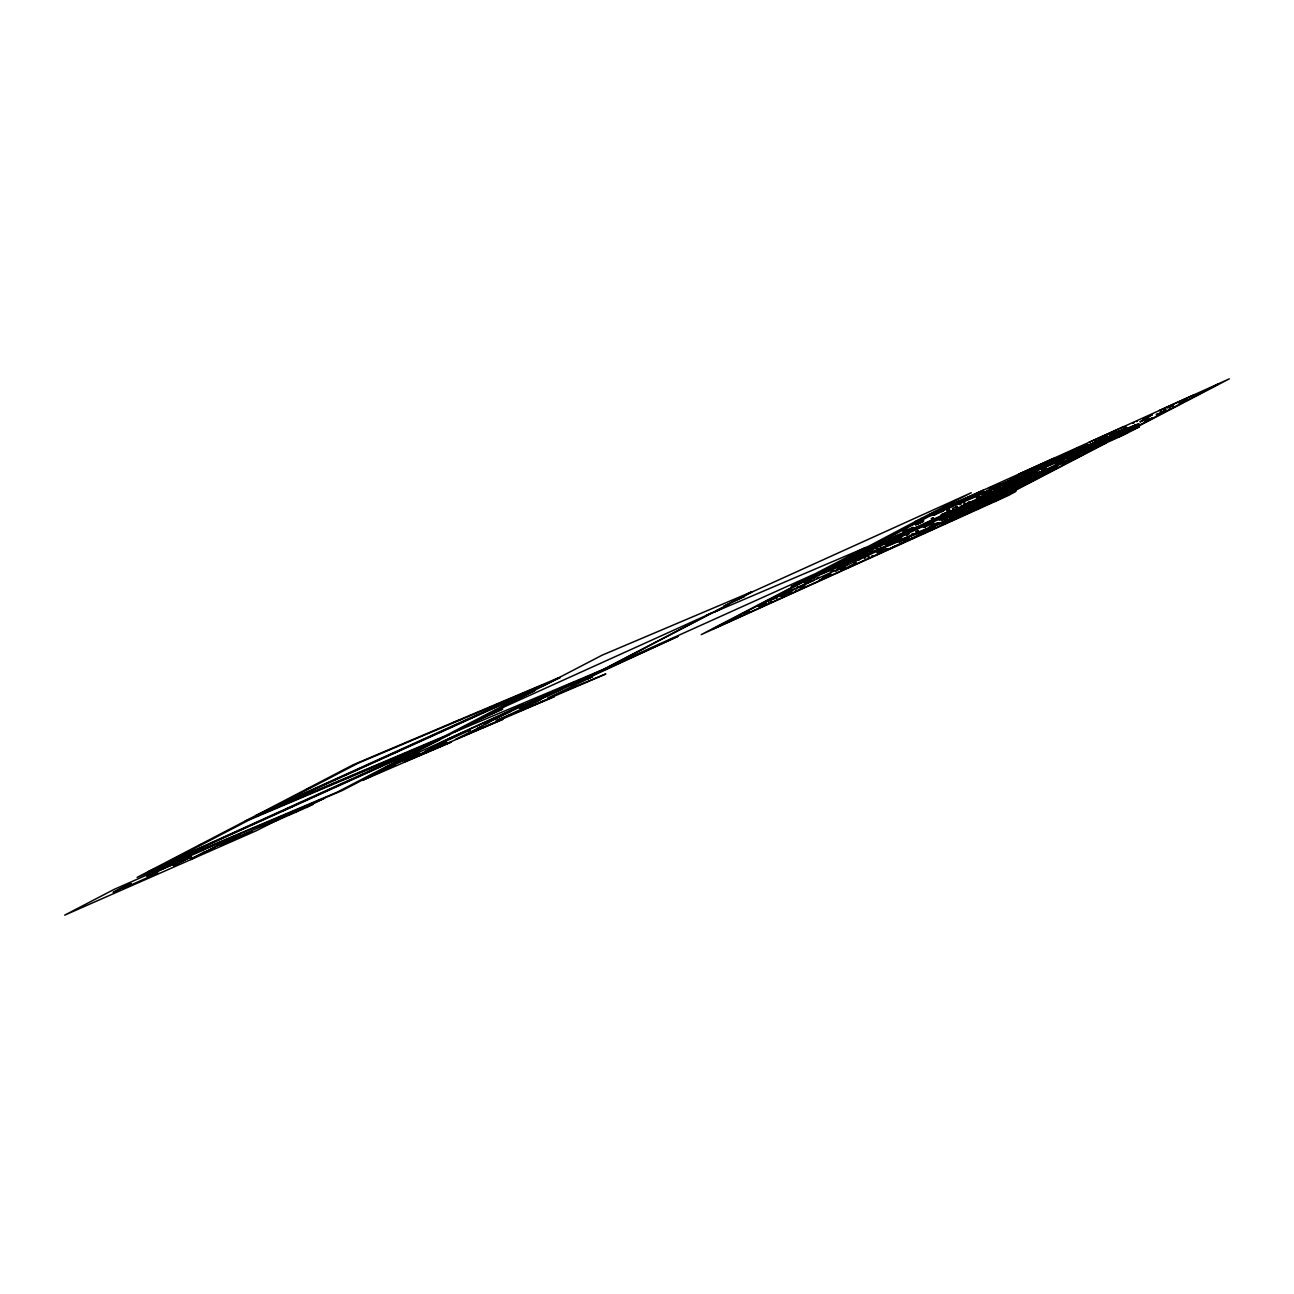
<?xml version="1.0" encoding="UTF-8"?>
<svg xmlns="http://www.w3.org/2000/svg" width="1294" height="1294" viewBox="0 0 1294 1294"><rect width="100%" height="100%" fill="white"/><g stroke="black" fill="none" stroke-linecap="round" stroke-linejoin="round"><path stroke-width="1.5" d="M933.977 527.062L931.664 528.696L935.061 526.496L933.75 527.143M1131.829 427.376L1120.96 432.762L1123.467 431.274A37.963 0.857 -24.3 0 1 1124.761 430.643L1126.152 429.964M761.325 605.236L766.517 602.875L758.3 606.498L761.39 605.107M808.685 581.394L807.602 581.879M899.217 539.452L894.057 541.798L902.274 538.175L899.395 539.404M918.416 523.649L923.609 521.288L915.392 524.911L918.465 523.633M1059.236 462.12L1055.111 463.899L1063.328 460.276L1059.188 462.055M1071.82 457.85L1079.083 454.647L1071.286 457.752M1025.754 472.828L1030.218 470.967M1085.245 445.718L1085.181 445.848A43.915 1.003 -24.3 0 0 1085.116 445.896L1083.838 447.659L1084.938 447.109A40.049 0.906 -24.3 0 1 1088.367 445.443L1093.22 443.227M948.842 515.918L947.224 516.71L951.721 514.721M1030.17 471.065L1030.04 471.032A36.248 0.825 -24.3 0 1 1030.04 471.178M1093.996 444.149L1105.222 438.504M1098.638 441.723L1095.533 443.017L1098.735 441.561M921.975 533.063L930.693 529.149M998.515 490.636L998.483 490.652A35.973 0.809 -24.3 0 1 997.949 490.976L991.43 494.243A61.999 1.407 -24.3 0 1 986.432 496.621L979.509 499.322A54.041 1.229 -24.3 0 1 972.813 502.379L969.109 504.062A74.114 1.682 -24.3 0 1 955.829 510.062L943.536 515.562A101.369 2.297 -24.3 0 1 941.482 516.484L925.857 523.455A37.477 0.857 -24.3 0 0 925.016 523.827L921.749 525.283M1030.073 478.731L1036.801 475.141M1069.75 452.075L1068.65 452.722M1062.503 457.979L1065.981 455.601A87.135 1.973 -24.3 0 1 1067.404 454.89L1069.442 453.87A42.184 0.954 -24.3 0 1 1070.284 453.45A39.338 0.89 -24.3 0 1 1071.173 453.078L1072.71 452.269M1029.878 478.861L1026.207 480.996M1042.366 465.889L1037.982 468.25L1046.425 464.384M981.224 504.838L986.449 502.137M963.076 508.202L968.899 505.598M1019.623 475.076L1024.848 472.504M1090.502 445.524L1092.459 444.521M1035.556 471.922L1038.144 470.531M890.741 538.029L888.606 539.145A42.524 0.97 -24.3 0 1 888.234 539.339L880.244 542.882M1131.959 426.47L1119.569 431.614L1122.658 429.543M1050.016 470.87L1057.214 467.28L1034.553 477.89M1120.717 431.128L1123.499 429.446L1122.044 430.223M944.766 517.454L938.991 519.962L943.682 517.568M951.688 514.656L955.393 513.071M1052.976 462.67L1052.815 462.362M1049.353 463.511L1053.267 461.376L1052.475 462.686M1054.367 461.861L1059.867 459.386M1096.309 442.273L1096.552 442.224A48.024 1.084 -24.3 0 0 1094.692 443.211L1095.387 443.13M1045.989 465.047L1058.589 458.788M1063.393 455.213C1065.011 454.954 1056.276 459.693 1051.828 461.473M966.44 508.364L958.369 511.971L961.313 510.612M1133.398 426.147L1132.573 426.373L1136.682 424.513L1133.69 426.68L1135.339 425.742M827.432 570.201C824.715 571.382 832.689 567.823 827.61 570.136M878.577 551.066C881.602 549.788 873.013 553.589 878.545 551.066M908.323 534.212C911.898 532.643 902.419 536.929 908.404 534.163M913.127 533.775C908.113 536.088 915.602 532.707 913.305 533.726M952.384 516.84C955.959 515.287 946.496 519.557 952.465 516.791M1016.356 477.535L1019.785 476.014L1017.731 476.904M1033.987 469.884C1037.626 468.719 1027.921 472.973 1033.21 470.24M1033.841 470.207L1032.822 470.709M1052.443 461.909L1055.532 460.227M1022.486 480.203C1028.051 477.632 1019.559 481.433 1022.6 480.139M997.415 497.64L998.968 496.945L996.137 498.708M1043.368 469.14C1040.457 470.353 1048.884 466.665 1043.53 469.075M1078.759 449.083L1071.561 452.269M1033.599 477.68C1027.501 480.446 1036.381 476.418 1033.809 477.599M1102.763 436.693C1108.327 434.121 1099.851 437.906 1102.892 436.628M1107.373 436.757L1093.479 443.292C1100.563 436.774 1095.775 442.872 1089.338 445.314M1104.397 439.863L1106.451 438.941L1105.011 439.556M1121.041 431.015L1119.019 432.422M1038.095 470.531L1029.862 474.251A40.195 0.906 -24.3 0 0 1028.196 475.06L1021.985 478.149M1126.864 430.19L1134.514 426.066M953.759 512.44L961.393 509.043L958.061 510.451M1005.438 489.65C995.976 493.968 1018.281 483.94 1015.693 485.379M1069.588 452.075L1064.93 454.097L1066.224 453.515M1062.39 456.022L1067.356 453.45L1065.868 454.081M1056.325 467.83L1052.75 469.253M1097.603 441.707L1113.196 435.415M1099.835 439.911L1104.591 437.631M1133.172 427.004L1129.808 428.767M943.407 517.697L939.881 519.347L944.782 516.888M957.431 512.23L963.254 509.771M983.149 502.088L973.476 507.555L1030.396 478.02M954.891 511.971L943.86 517.179L947.839 515.287M947.143 516.516L943.569 517.988L944.345 517.535M1054.545 459.467L1056.697 458.335M1054.788 459.338L1051.682 460.923M1014.075 482.953L1022.195 478.44L1020.303 479.314M966.117 508.688L971.082 506.197M1076.948 451.056L1064.752 457.736L1070.817 455.084L1069.119 455.828M1132.929 426.049C1125.877 430.578 1136.617 425.176 1133.334 426.535M1057.732 459.224L1057.521 459.321A60.721 1.375 -24.3 0 0 1056.001 460.114L1054.691 460.826A44.837 1.019 -24.3 0 1 1056.551 459.645L1058.638 458.577M1002.171 491.105L999.777 492.238L1001.362 491.461M973.201 507.669L972.182 508.105A69.844 1.585 -24.3 0 1 962.477 512.295L959.226 513.686A42.184 0.954 -24.3 0 1 953.791 515.95L950.071 517.341L951.462 516.452A37.316 0.841 -24.3 0 1 951.802 516.257L964.903 509.642M1035.831 475.432L1039.907 473.701L1036.704 475.044M867.012 549.821C860.914 552.522 871.315 548.187 866.43 549.918M1074.392 450.943L1073.438 451.315M1075.46 451.978L1094.821 443.211M996.283 498.174L997.237 497.721L996.59 498.53M977.568 509.011C974.188 510.532 982.761 506.714 979.364 508.218M1122.416 430.352L1123.677 429.818L1121.963 430.578M946.69 515.756L940.56 518.91L947.273 515.513M950.297 514.025C951.236 513.572 949.117 514.672 950.508 513.961M1036.753 475.367L1039.195 474.17M1016.194 488.259L1017.537 487.595M997.69 493.095L996.089 493.807L1000.844 491.72M1018.524 486.9L1019.381 486.576L1015.192 488.356M1126.378 430.158C1121.122 432.827 1132.25 427.101 1128.255 429.187M943.455 518.053L940.964 518.926M1054.384 460.793L1053.639 461.182M1072.192 453.013L1073.551 452.269A89.173 2.022 -24.3 0 1 1074.861 451.622L1079.633 448.969M1046.49 462.265L1059.932 456.378M1033.647 472.941L1035.022 472.197M1060.029 458.691L1059.188 459.079L1072.354 453.418M1111.983 435.269L1112.711 434.913M1126.459 430.449L1123.532 431.614L1128.384 428.864M1059.543 456.556L1056.794 457.963M990.056 496.346L988.098 497.139L992.239 495.262M1075.929 451.8L1082.107 448.436M1103.879 438.294C1101.873 439.75 1107.421 435.302 1104.461 437.728M1108.473 438.812C1103.426 440.93 1120.701 432.552 1114.457 435.56M1101.97 438.86L1104.833 437.275M1108.149 437.243L1106.71 437.873L1113.228 434.202A43.543 0.987 -24.3 0 0 1114.83 433.458L1116.965 432.325A45.678 1.035 -24.3 0 0 1115.477 432.859L1121.219 430.304M1107.179 439.394L1106.305 439.782L1115.784 435.156M1129.597 428.54L1130.73 427.974M974.689 503.172L981.725 499.759A47.603 1.084 -24.3 0 0 983.036 499.144L986.335 497.689M1087.93 445.411L1091.829 443.616L1083.45 447.465A47.781 1.084 -24.3 0 0 1078.775 449.697L1066.11 454.178M980.108 503.512L981.661 502.865M1062.18 455.957C1056.697 459.516 1060.692 457.979 1058.524 458.691A52.391 1.181 -24.3 0 0 1055.5 460.243L1050 462.233M1094.53 442.273L1102.909 438.213M1095.387 443.421L1094.239 444.036M1109.265 437.97L1103.604 440.833L1104.364 440.381A47.603 1.084 -24.3 0 1 1105.108 440.089L1105.577 439.928M1064.493 454.34L1066.984 453.596M990.217 496.152L986.449 497.656M990.298 496.071L989.732 496.475M1090.745 444.23L1088.723 445.637L1106.871 437.647A60.705 1.375 -24.3 0 0 1106.014 438.1L1105.399 438.407M998.272 493.402L1012.345 487.191M1083.127 449.002L1087.089 447.174A41.699 0.938 -24.3 0 0 1088.092 446.705L1089.645 445.977M1103.636 440.591L1092.217 445.605L1103.394 440.914M1107.777 438.957L1100.596 442.176M1135.032 425.483L1139.027 423.785L1135.485 425.273M1126.928 429.608L1125.182 430.918M1132.493 426.923L1133.706 426.567M965.178 509.496L973.007 505.339L970.694 506.65M1025.899 471.631L1019.251 475.076A41.295 0.938 -24.3 0 0 1018.879 475.351M1053.639 460.68L1050.518 461.683L1065.075 454.129M958.854 511.874L957.722 512.181M768.199 601.047C763.832 602.891 781.576 595.936 776.675 597.828M837.137 569.651L839.677 568.503L837.137 569.667M881.36 549.028L883.899 547.88L881.36 549.044M1061.889 456.103L1060.271 456.928M198.726 845.613L202.09 843.85M306.743 789.308L310.107 787.545M125.146 887.393L123.124 888.46L157.997 872.932L155.959 873.984M190.8 859.588L197.788 855.949M210.016 849.576L240.005 833.951L113.904 889.496L64.7 915.149L256.487 830.651L277.838 819.7M276.9 819.587L324.713 798.107L305.837 807.359L313.18 804.124L308.053 806.793L265.367 825.604M275.703 820.639L284.243 816.352L216.422 846.227M385.305 767.763L388.685 765.999M493.321 711.457L496.686 709.694M398.245 761.745L523.666 704.324L516.468 708.077M499.322 709.096L488.906 714.078M416.717 753.771L418.771 752.704L386.631 767.391M425.289 751.393L438.1 744.713M449.73 739.068L459.338 734.07M468.202 731.094L470.24 730.026L432.892 747.01L448.905 738.664L575.151 681.647L567.937 685.399M476.774 728.7L489.585 722.036M510.806 711.393L484.36 724.333L500.374 715.986L626.619 658.969L619.422 662.722M521.725 707.349L519.687 708.416L678.105 636.276L571.172 685.739L573.193 684.672M540.213 699.375L535.845 701.639L562.292 688.699M528.243 706.023L541.054 699.342M706.152 615.491L722.181 608.051L714.806 611.884M716.569 610.525L729.379 603.845M738.987 598.831L751.798 592.151M591.698 676.681L587.314 678.962L592.539 676.665L547.572 698.032L605.867 673.931L517.438 712.072L533.452 703.726L496.103 720.709L554.398 696.609L465.969 734.766L481.983 726.403L455.537 739.359L502.913 719.286L414.484 757.443L446.673 742.319L426.147 751.361L430.498 749.097L404.068 762.037L451.444 741.963L363.016 780.12L395.204 764.997L373.82 774.071M921.182 518.441L868.727 546.197L711.344 613.356L608.827 666.798L815.285 573.711L865.265 547.669M803.655 580.763L1094.886 448.371L1002.268 496.653L803.655 580.763L817.42 574.196L812.325 576.251M927.07 516.452L1125.683 432.325L1218.301 384.043M802.846 581.637L701.219 634.626L1009.336 495.036L1015.968 491.17L791.152 586.635L805.871 578.952L1124.648 434.509L1139.367 426.842L914.777 521.773M824.618 570.298L926.261 517.325M1015.919 488.404L1013.995 488.954M1018.443 487.142L1017.699 487.514M1004.257 496.152L1105.901 443.179M1127.656 431.824L1229.3 378.851L929.27 514.64M994.795 501.538L1003.448 497.025L804.836 581.152L712.218 629.418L1003.448 497.025M1118.194 437.21L1126.848 432.697L928.235 516.824L835.617 565.09L1126.848 432.697M958.66 511.761L962.089 510.386M1013.606 488.259L1030.768 480.672A51.841 1.181 -24.3 0 0 1034.052 479.168L1041.266 475.545L1033.178 479.184M998.531 490.555L1007.072 486.544A46.212 1.051 -24.3 0 0 1010.016 485.153M960.294 511.065L961.879 510.483M1077.951 450.183L1076.77 450.684M1111.675 435.431L1110.511 436.013M1126.799 428.767L1125.715 429.333L1134.903 425.273M1027.258 470.951L1025.721 471.582M1017.116 477.243L1012.442 479.815L1014.431 478.926M1032.224 470.434L1030.72 471.129L1038.564 467.085L1036.85 467.862M1060.32 458.254L1060.611 459.063M1060.029 458.626L1057.829 459.548L1059.576 458.173M1060.627 458.092L1061.42 457.672A55.173 1.245 -24.3 0 1 1062.956 456.895L1065.075 456.151A41.279 0.938 -24.3 0 0 1065.755 455.812L1066.207 455.585M1076.543 451.428L1080.846 449.164A74.971 1.698 -24.3 0 1 1082.56 448.29L1086.426 446.333M1094.174 443.713L1091.505 445.848L1092.767 445.314M1122.076 430.983L1120.733 431.452L1122.319 430.87M1102.714 441.205L1100.143 442.354M1049.385 462.055L1050.243 461.634M1053.979 461.586L1061.323 457.672A53.814 1.213 -24.3 0 1 1062.633 457.008L1063.086 456.782M1021.419 478.311L1019.85 479.12L1021.856 478.084M1114.263 434.218L1115.978 433.441A37.203 0.841 -24.3 0 1 1117.062 432.956L1121.251 431.258M1034.634 469.657L1037.982 468.04L1034.181 469.803M1059.673 458.577L1059.349 458.739A48.234 1.1 -24.3 0 1 1058.702 459.063L1058.411 459.224M1060.643 458.432L1062.568 457.332A54.008 1.229 -24.3 0 1 1063.231 456.992L1064.525 456.345M1035.2 469.188L1036.187 468.994M1022.195 477.907L1021.257 478.521M1061.889 457.85L1064.315 456.216M1066.434 455.472L1070.381 453.466M1104.267 437.663L1093.705 443.017L1096.261 441.076M1096.05 442.402L1095.581 442.629A79.775 1.812 -24.3 0 0 1093.851 443.535L1092.023 444.473M1110.074 436.24L1110.64 435.415M1082.932 449.115L1090.357 445.832M1043.934 465.193L1045.002 464.789L1042.56 465.759M1057.926 459.111L1059.058 458.432M1022.454 477.777L1028.811 474.672M1060.837 458.335L1065.738 456.345L1063.474 457.461M1076.608 451.396C1082.9 449.293 1071.95 453.66 1077.32 451.38M1030.59 471.097L1030.024 471.291M1053.3 460.13L1055.289 459.435M1043.724 465.387L1040.619 466.956M1071.691 453.256L1069.2 454.582L1070.316 453.887A66.285 1.504 -24.3 0 1 1071.27 453.401L1074.392 451.913M1006.975 489.035L1015.111 485.493L1013.525 486.253M1047.137 463.155L1045.051 464.271M1045.827 463.883C1046.118 463.592 1038.419 467.166 1045.552 463.85M1059.285 458.125C1056.325 460.26 1060.692 455.537 1059.818 457.866L1061.177 457.316M1064.169 456.248L1073.114 451.735L1071.351 452.641A50.984 1.165 -24.3 0 0 1065.253 455.569L1064.962 455.65A52.795 1.197 -24.3 0 0 1063.474 456.426L1060.077 457.914M997.237 489.666L990.816 492.788M1074.683 450.749L1077.481 449.649M1089.467 445.346L1087.154 446.495A72.011 1.634 -24.3 0 0 1085.456 447.384L1084.518 447.87A72.901 1.65 -24.3 0 1 1088.497 445.734M1032.58 477.033L1034.343 476.16M1126.508 430.093L1127.527 429.543M1129.662 428.314L1130.39 428.071M1012.054 489.908L1014.48 488.841M1054.917 468.266L1053.575 468.849M1011.698 490.005L1015.159 488.776M1030.671 470.466L1034.084 468.266M1055.597 458.48L1049.725 461.101M1060.611 457.591L1061.921 456.944M1064.962 455.892L1065.302 455.731A84.822 1.925 -24.3 0 1 1066.353 455.197L1072.095 452.237M1074.635 451.8L1076.155 451.056M1078.436 449.358L1081.784 447.773L1077.174 449.908M1078.953 449.649L1083.45 447.465M1090.696 444.295L1090.033 445.039L1109.783 436.304M1127.398 429.64L1128.287 429.01M1031.916 477.276L1034.618 476.046M1007.298 490.523L1009.255 489.536A48.04 1.084 -24.3 0 1 1010.323 489.019L1044.307 473.183M860.203 552.651L865.33 550.29M890.984 537.819L897.066 535.182A41.052 0.938 -24.3 0 1 897.664 534.94L901.19 533.516M1058.832 458.658L1059.09 458.529A78.756 1.779 -24.3 0 1 1061.662 457.267A53.183 1.213 -24.3 0 1 1062.827 456.685L1063.862 456.184M1090.551 444.796L1094.692 442.758M968.041 507.102L976.533 503.431M1111.4 435.577L1132.137 426.745M1006.085 491.122L1005.406 491.461A111.462 2.523 -24.3 0 1 1003.821 492.254L992.401 497.672A47.894 1.084 -24.3 0 0 989.457 498.999L987.694 499.791M1056.826 458.27L1058.12 457.639L1056.858 459.305M1061.306 457.494L1063.474 456.426M1071.497 452.916L1078.889 449.325M1013.073 482.112L1010.468 483.374M1061.031 457.639L1060.756 457.769A63.891 1.456 -24.3 0 0 1058.346 458.982M1013.428 481.934L1018.685 479.346A40.761 0.922 -24.3 0 1 1019.898 478.731L1030.59 473.798M1083.531 447.805C1086.394 445.346 1076.657 450.361 1082.528 447.756M1095.274 443.001L1100.385 440.3M996.493 493.661L997.739 492.982L996.364 493.677M1005.001 489.876L1003.513 490.588M1127.77 429.851L1127.834 429.721M1019.85 475.513L1028.811 471.97L1026.821 472.779M1029.992 471.485L1030.477 470.563L1028.423 471.55M1058.055 458.027C1060.352 456.75 1054.691 459.904 1057.069 458.157M1038.807 467.474L1035.798 469.496L1037.723 468.363M1073.988 451.477L1064.428 455.909M1016.615 484.959L1015.418 485.509L1016.615 484.943M1010.258 490.701L1010.76 490.458M1045.503 473.119L1047.169 472.439L1044.484 473.669L1050.647 470.175M1030.525 471.226L1028.973 471.889M1044.323 464.627L1042.382 465.533M1040.813 466.536L1036.09 468.784L1042.738 465.209M1044.679 464.449L1045.649 464.53M1065.56 455.359L1067.501 454.631M1081.266 448.047L1080.668 447.918A54.963 1.245 -24.3 0 1 1081.153 447.659L1085.213 445.734M1061.226 458.626L1063.506 457.769M1095.031 442.548L1097.733 441.303M1101.679 439.038L1100.078 439.798M1094.449 443.583L1095.306 443.13M949.052 515.821L948.049 516.306M1118.534 432.649L1114.943 434.331L1120.345 431.646M996.865 494.033L997.561 493.176L993.469 494.729M1030.671 477.874L1031.641 477.405M961.539 511.745L959.145 512.78L973.331 507.523M1051.035 461.44L1044.048 463.349L1046.458 462.055M1055.872 458.351L1055.386 459.386L1061.759 456.329M1066.806 453.304L1064.137 455.391L1065.949 454.566M1058.541 458.464L1051.86 461.133M1066.515 454.712L1062.325 456.798M1099.366 439.734L1099.851 439.75M1095.921 442.16L1095.322 442.322M1094.756 443.438L1089.014 447.061L1092.557 445.573M1063.959 456.006L1064.962 455.65M1099.787 440.542L1098.719 440.882M961.28 508.963L960.051 509.626M1107.987 437.243L1109.492 436.709M1123.58 431.63L1121.93 432.39M995.539 494.664L997.253 493.176L996.445 493.435M1108.748 438.585L1107.664 439.184M912.335 538.013L911.057 538.595L921.247 533.387L918.869 534.487M1021.257 473.944L1022.438 473.41M1123.03 430.514L1125.57 429.398M1054.545 459.791L1053.397 460.357M1072.839 452.027L1075.848 450.765A52.601 1.197 -24.3 0 1 1077.077 450.166M1084.857 446.349L1080.603 448.565M1073.066 452.091L1070.559 453.143A68.501 1.553 -24.3 0 0 1069.329 453.741L1068.909 453.935A53.313 1.213 -24.3 0 0 1067.857 454.453M1106.402 439.572L1107.276 439.184M1032.871 479.33L1030.412 480.511M1046.134 472.326L1044.517 473.103M1035.491 478.182L1039.179 476.451A45.193 1.019 -24.3 0 1 1040.732 475.755M1040.182 476.127L1041.104 475.658L1038.37 476.823M1058.233 457.591L1059.252 457.106M1036.931 468.282L1036.041 468.703L1037.594 468.072M1073.535 451.606L1076.139 450.134M1086.911 446.106L1089.354 444.942M1094.271 444.861L1092.945 445.395L1095.193 444.489M940.026 519.217L942.129 518.376L940.204 519.137M971.843 504.337L974.673 503.026M988.212 497.09L989.635 496.281M1035.232 475.868L1036.445 475.157M1034.229 478.78L1035.022 478.408M973.767 508.445L974.738 507.944L967.055 511.453L980.011 505.404M977.423 506.779L981.256 505.032M1016.68 476.823L1012.506 478.376A53.442 1.213 -24.3 0 1 1012.911 478.084L1017.521 475.723A46.552 1.051 -24.3 0 1 1019.526 474.769L1026.093 471.42M1036.381 468.072C1032.661 469.868 1037.335 467.037 1036.478 468.865M1049.062 462.265L1047.396 463.026M1036.235 469.35L1040.133 467.425M1050.178 462.265L1050.857 461.909A49.447 1.116 -24.3 0 0 1052.798 461.182L1057.683 458.464M1060.87 457.413L1085.876 446.834M1075.395 450.813L1074.343 451.266M1124.696 427.91C1120.022 429.915 1129.953 425.613 1124.971 427.732M1057.408 460.001L1056.713 460.421L1057.861 459.92M989.231 493.548L979.639 497.753M989.441 493.451L990.331 493.014M1014.836 482.597L1013.817 483.066M1090.632 446.252L1091.295 446.026M799.757 586.279L811.775 581.184M1134.612 426.195L1133.754 426.47M971.681 504.417L969.157 505.533M1129.112 429.107L1128.109 429.592M1014.577 488.129L1021.435 484.959M977.585 506.714L977.002 506.957A41.521 0.938 -24.3 0 0 974.188 508.251M1037.804 467.943L1040.861 467.199M1072.208 452.188L1071.367 452.496M1074.877 451.056L1074.683 451.153A45.516 1.035 -24.3 0 0 1076.107 450.377L1079.115 448.484L1078.145 448.905M1083.693 447.336L1089.952 444.554M1009.029 484.069L997.415 489.569M827.028 571.43L831.589 569.247M1106.645 439.459L1100.741 442.111M943.892 517.729L941.822 518.522L943.067 517.81M941.045 518.748L943.116 518.134M962.461 508.898L960.488 509.723L963.351 508.121M876.523 550.468L881.085 548.284M880.761 549.368L861.06 558.782M926.019 529.505L930.58 527.321M1048.771 471.129L1050.582 470.272M1029.959 480.737L1021.613 484.15M975.514 508.542L980.076 506.358M1020.368 474.364L1022.066 473.41M1021.451 473.539L1019.818 474.623M1022.519 474.283L1019.963 475.48L1024.735 473.847M1058.443 457.833C1056.114 459.774 1066.822 453.709 1063.975 455.375M1062.423 458.092L1061.274 458.772M1116.091 435.01L1109.087 438.31M1110.203 437.76L1109.411 438.148M1007.088 488.986L1009.967 487.692L1008.155 488.534M1034.618 478.489L1033.518 479.12M1020.529 474.105C1022.842 472.989 1016.437 475.707 1021.015 473.733M1028.924 470.612C1024.832 472.828 1025.269 471.517 1026.191 471.372M1004.322 482.662L1008.447 480.883L1000.23 484.506L1004.354 482.727M1034.65 467.991L1039.955 465.549L1038.936 465.953M1060.045 456.329L1061.08 455.844M872.528 546.941L875.31 545.615A42.702 0.97 -24.3 0 0 876.75 544.936L880.13 543.334M977.779 497.268C983.1 494.955 972.522 499.581 977.811 497.3M1104.445 437.453L1103.184 438.1M997.156 489.504C1002.963 486.884 991.689 491.898 997.464 489.358M1082.059 449.908C1087.898 447.336 1076.559 452.366 1082.366 449.762M1104.38 439.831L1104.445 440.461M946.529 515.934L944.183 517.131M807.634 581.96C796.91 586.586 816.773 577.949 808.75 581.378M1013.251 486.382L1010.145 487.644M1025.349 481.368L1019.154 484.279L1024.524 481.918M1035.329 478.359L1037.092 477.405M954.374 504.514L955.231 504.062M993.469 486.382L999.469 483.762L997.625 484.571M978.814 493.807L976.938 494.68M938.684 513.055L933.54 515.271L935.74 514.316M941.838 511.615L943.682 510.806L939.04 512.796M978.62 493.984L984.831 491.494M1047.072 461.829L1047.93 461.376M1020.885 476.079L1022.584 475.351L1016.275 478.101M1064.202 455.488L1065.868 454.695L1063.474 455.909M1101.76 438.245L1102.617 437.793M1109.087 434.396L1110.43 433.7M1110.867 433.506L1115.347 431.598L1113.649 432.342M908.485 529.424L913.257 527.37L911.413 528.178M952.999 508.348L952.449 508.607M1036.963 468.687L1036.057 468.687M952.885 508.493L957.479 506.439L955.781 507.167M1168.288 407.189L1166.848 407.836L1169.242 406.688M1118.598 431.193L1119.456 430.756M1101.76 439.394L1102.262 439.184A35.941 0.809 -24.3 0 1 1104.753 438.1L1108.262 436.66M1050.631 463.737L1051.488 463.284M867.918 550.031L874.55 547.119L872.172 548.155M967.071 503.366L967.928 502.913M995.054 490.102L999.583 488.064L997.739 488.873M1066.175 457.073L1065.091 457.575M1161.85 412.107L1166.331 410.198L1164.632 410.942M836.442 565.85L842.669 563.052L841.149 563.715M1146.015 419.935L1146.225 419.79M844.723 562.68L845.58 562.227M886.131 543.512L886.988 543.059M901.433 536.314L907.741 533.565L905.897 534.373M1121.445 432.617L1109.459 438.278M810.95 579.324L815.43 577.415L813.586 578.224M862.241 555.352L863.761 554.689L857.016 557.682M1129.711 429.284L1130.568 428.832M945.607 516.322L944.539 516.921M1045.698 469.496L1047.542 468.687L1041.282 471.485M1086.087 450.474L1087.93 449.665L1083.013 451.784M788.806 590.517L788.547 590.63M899.718 538.563L898.861 539.016M928.946 525.218L933.961 522.97L932.101 523.763M1102.504 444.036L1104.348 443.227L1099.56 445.282M843.817 565.753L848.298 563.844L846.599 564.588M996.429 494.243L994.358 495.133L995.846 494.518M746.832 612.385L747.22 612.143M934.624 524.021L935.481 523.569M1074.166 458.222L1072.791 458.852L1078.986 456.07L1076.996 456.928M840.534 568.794L841.585 568.228M734.766 618.823L735.817 618.257M734.911 618.678L740.961 616.041L738.858 616.963M785.879 594.755L792.106 591.956L790.262 592.765M932.845 525.477L939.218 522.695L937.39 523.504M1020.465 484.668L1021.904 484.021M1050.55 470.418L1052.766 469.398M902.5 540.504L909.132 537.608L907.029 538.53M1003.659 493.03L981.24 503.059M965.34 511.583L965.081 511.712M847.02 567.435L852.018 565.187L850.174 565.996M997.787 497.899L1002.818 495.731L1000.828 496.605M997.674 497.947L996.704 498.497L997.9 497.85M961.83 515.675L966.618 513.621L964.628 514.494M950.314 521.288L950.103 521.433M994.439 485.929L993.21 486.576M1045.956 462.54L1027.048 471.081L1050.21 461.796M1039.697 467.037L1040.748 466.568M1038.969 467.409L1039.033 468.056M908.339 529.472L907.029 530.168M994.358 490.329L993.582 490.685L994.682 490.183M1094.239 443.632L1093.009 444.198M869.649 549.319L868.387 549.804M1093.721 444.279L1094.417 443.373M1133.107 426.066L1134.353 425.807M1162.449 411.945L1159.925 413.012M837.428 565.316L836.361 565.802M1122.221 432.18L1123.37 431.695L1115.768 435.221M902.84 535.765L901.692 536.201M810.659 579.469L809.171 580.213M1082.932 451.929L1081.25 452.593M965.065 508.38C965.292 508.38 968.98 506.585 965.922 508.073M843.381 566.06L842.297 566.465L844.513 565.543M1034.181 476.613L1033.259 476.807M1021.581 484.069L1020.707 484.587M840.663 568.632L839.337 569.247M787.383 594.092L786.089 594.69M1015.305 488.453L1016.275 488M973.864 508.267L969.028 510.564L973.719 508.299M961.474 515.837L962.089 515.659M978.054 494.162L977.083 494.615M1032.806 468.768L1026.611 472.359M1035.281 469.156L1033.857 469.69M1064.493 455.229L1065.188 454.938M1017.035 477.745L1017.569 476.985L1016.583 477.955M1018.119 477.34L1017.181 477.68M1051.407 462.54L1040.279 467.474M908.016 529.634L907.32 529.958M1145.853 418.205C1134.806 423.219 1156.949 413.223 1145.886 418.269M869.633 548.284L867.578 549.254M1088.723 445.637L1089.192 445.362M1161.591 412.333L1160.12 412.915M985.704 495.214L984.977 495.489M1114.457 435.771L1111.675 437.065M1149.121 419.385C1138.073 424.4 1160.2 414.42 1149.169 419.45M1083.401 451.703L1081.768 452.366M1042.948 470.741L1041.379 471.372M858.52 556.954L857.679 557.439M809.963 579.793L811.661 579.097M810.691 579.534L809.122 580.165M1052.232 469.496L1051.116 470.159M840.21 568.842L839.385 569.231M903.891 539.873L903.083 540.245M1012.959 489.391L1013.817 489.035M1033.34 468.525L1044.177 463.284M1096.05 441.675L1095.128 442.095M1096.244 441.577L1096.875 441.286A36.329 0.825 -24.3 0 1 1097.636 440.93L1099.576 440.025M1109.508 438.1L1124.777 431.112M962.121 509.06L961.345 509.318M978.232 502.654L980.189 501.813L978.474 502.622M840.841 568.648L845.435 566.578L843.753 567.322M1037.206 477.357L1038.435 476.904M980.48 505.178L989.667 500.729L978.507 505.388M973.314 508.51L970.193 509.933L971.001 509.561M1168.628 407.028L1173.108 405.038L1171.248 405.831M1052.054 461.052L1058.088 458.755L1057.117 459.208M1100.676 439.119L1102.391 438.326M1055.354 460.114L1056.438 459.613M1112.824 434.638L1119.941 431.177M884.384 541.83L888.477 539.922A36.911 0.841 -24.3 0 1 892.051 538.272L901.481 534.115A51.113 1.165 -24.3 0 0 902.371 533.743L903.859 532.659M1096.05 443.68L1098.331 442.677M956.719 512.667L957.091 512.44M1005.47 492.917L1008.802 491.38M1060.061 456.669L1063.053 455.067M1062.536 455.164L1064.509 454.712M1065.755 456.766L1064.137 458.06M1092.815 444.699L1088.464 446.268A60.042 1.359 -24.3 0 1 1083.628 448.403L1079.859 449.956M1131.393 427.085L1133.026 426.405M1035.475 475.594L1034.521 476.079M928.008 525.558L927.41 525.833M1015.434 485.865L1016.421 485.379L1015.078 485.946M974.447 507.054L976.404 506.148M1005.212 493.046L1003.756 493.693M968.931 510.612L969.837 510.143M972.942 508.655L970.354 509.836M1027.97 470.676L1038.645 466.083M1074.764 450.458L1073.955 450.83M1109.346 434.218L1111.465 433.328M1016.421 478.036L1017.407 477.065M1095.727 441.319L1094.126 442.774M1054.125 461.99L1052.993 462.476L1057.554 460.227M1129.694 428.379L1131.037 427.246M1133.431 426.486L1134.757 425.338M1111.142 437.113L1110.09 437.598M1127.187 429.479C1121.898 431.29 1133.026 426.422 1126.637 429.22M1118.016 434.202L1119.488 433.522M1119.666 433.425L1120.895 432.859M882.476 542.704L867.74 549.335M1000.165 488.663L1000.505 488.517M926.957 522.744L928.332 522.145L927.28 522.679M912.82 528.696L917.834 526.432A47.263 1.068 -24.3 0 0 928.526 521.563L931.761 520.075A78.4 1.779 -24.3 0 0 935.287 518.457L943.326 514.753A61.336 1.391 -24.3 0 1 951.139 511.162L960.471 506.908A63.034 1.423 -24.3 0 0 962.671 505.905L964.451 505.097A42.815 0.97 -24.3 0 1 965.502 504.611L967.734 503.576L965.534 504.531A37.461 0.857 -24.3 0 0 963.804 505.291L961.183 506.455L962.493 505.808A44.999 1.019 -24.3 0 1 973.056 500.956L978.054 498.675A42.993 0.97 -24.3 0 1 983.052 496.411L984.831 495.602M1116.463 434.897L1117.434 434.444M1120.167 434.04L1115.04 436.272L1123.241 432.665L1120.539 433.862L1120.766 432.859M1100.353 444.926L1103.62 442.92L1102.359 444.085M941.692 518.748L943.601 517.859M1052.588 469.334L1053.785 468.929M1022.535 483.73L1026.724 481.853L1024.88 482.662M978.62 504.579L974.56 506.423A53.555 1.213 -24.3 0 1 973.153 507.07L971.212 507.96M979.315 504.256L980.577 503.673M973.557 507.377L976.226 506.229M1014.318 489.164L1015.434 488.242M960.666 516.225L960.391 516.419M1061.145 456.895L1058.249 458.594M1088.189 445.88L1086.976 446.414L1087.898 446.009M1108.942 436.693L1108.004 437.129L1109.233 436.822M1131.344 426.907L1129.905 428.249M990.331 493.758C983.78 497.139 1004.063 486.722 999.065 489.261M929.545 521.611L986.675 495.473M943.649 517.39L942.388 518.328M973.589 503.722C976.404 502.412 970.387 505.081 973.492 503.77M1016.275 485.121L1015.192 485.897M1018.313 486.965L1015.952 488.048M1002.64 494.454L1013.38 489.585M877.704 554.107C880.616 552.861 874.954 555.369 877.526 554.188M1061.242 456.184L1062.778 455.488M1060.756 457.073L1060.756 456.361M1121.914 429.98L1125.521 428.314L1122.723 429.624M1066.709 455.747L1065.593 456.248M1064.913 457.154L1063.603 458.27M1067 455.617L1072.208 453.434M1091.651 444.651L1080.15 449.827M1103.944 440.688L1102.844 441.157M1111.805 437.21L1109.54 437.857M294.498 811.888L299.48 809.801L290.843 813.845M295.922 811.661L302.764 808.378L288.837 814.719M1017.553 485.266L1015.418 486.043L1023.991 481.999L1013.623 486.997M956.509 512.764L955.765 513.103M1022.406 482.694L1019.834 484.182M970.726 508.186L968.365 509.254M766.921 601.581L767.018 601.613M813.861 580.31L814.88 579.809L813.667 580.408M1002.494 494.518L1000.505 495.408M996.234 498.627L992.676 500.196L995.054 499.144M919.274 533.662C917.624 534.551 922.622 532.158 919.565 533.532M931.745 528.017L921.554 532.659M255.808 815.543L547.621 683.475M391.467 754.256L400.719 750.067M992.514 486.819L989.328 488.242L991.705 487.175M1065.593 454.76L1064.913 455.035M1032.838 470.418L1031.755 470.887M1050.566 462.104L1047.315 463.398L1048.965 462.67M1108.473 436.709L1106.289 437.696M147.791 871.832L439.62 739.764M1048.674 464.012L1046.943 464.789M283.451 810.562L292.719 806.372M1126.67 430.287L1127.931 429.155M1093.074 445.346L1094.028 444.958M1123.321 431.727L1122.577 432.034M1081.072 452.722L1077.789 454.145L1079.924 453.191M1100.531 444.295L1099.512 444.732L1102.957 443.211M899.734 537.091L897.599 538.029L901.028 536.509M1012.054 486.819L1011.342 487.175M1024.945 481.74L1023.78 482.258M1034.504 477.632L1023.263 482.484M840.76 568.034L856.466 560.917M994.293 498.384L992.417 499.225L1000.116 495.828M926.278 530.168C920.212 532.918 928.267 529.197 926.423 530.103M944.976 522.291C939.023 524.863 954.972 517.826 949.133 520.447M948.842 520.592L945.251 522.178M959.776 516.662L959.275 516.872M734.151 619.066L730.819 620.505L732.808 619.632M494.534 711.263L710.94 613.34L603.263 669.451L453.676 732.436M1094.206 442.71L1095.711 442.16M1121.672 430.401L1120.119 431.096L1120.96 430.126M1095.031 444.408L1097.668 443.438M958.239 510.37L959.275 509.868M945.024 516.727L945.445 516.5M1011.762 486.981L1012.587 486.657M1021.467 483.503L1023.554 482.484M985.462 500.794L986.95 500.131M1000.472 494.696L1004.565 492.885L1003.157 493.968M902.128 540.682L898.99 542.073L900.818 541.264M838.431 569.651L835.293 571.058L837.509 570.088M1045.342 462.734L1046.167 462.184L1045.018 462.686M1022.891 474.105L1025.446 472.973M1076.252 450.199L1075.395 450.587M1040.408 467.053L1038.192 467.991M1113.843 434.396L1110.009 435.787M1046.215 465.112L1041.67 466.972A52.617 1.197 -24.3 0 0 1041.444 467.021L1040.974 467.166M1095.355 444.311L1096.471 443.923M861.481 552.117L860.284 552.619M861.578 552.069L865.654 550.257M867.352 550.306L864.408 551.584L866.236 550.775M1071.982 459.144L1068.844 460.535L1071.044 459.564M1022.325 482.727L1020.206 483.746M984.88 501.053L980.189 503.14M977.666 505.258L983.327 502.784M971.066 509.61L970.565 509.739M1134.256 422.507L1132.816 423.154L1133.884 422.685M1136.456 421.553L1137.216 421.213M1048.625 461.101L1049.531 460.696M979.008 492.513L977.649 493.111L978.458 492.755M981.321 491.51L982.049 491.17M1084.049 445.832L1081.121 447.967M1086.362 444.829L1087.122 444.473M1061.436 456.054L1063.603 455.084M1101.032 438.52L1099.706 439.119L1100.515 438.763M1103.345 437.518L1104.105 437.178M1161.947 411.12L1160.492 411.767L1161.3 411.411M1164.163 410.149L1165.554 409.535L1164.228 411.12M1073.696 450.943L1072.257 451.493M1075.411 450.263L1077.481 449.341M1170.52 407.739L1169.194 408.338L1170.099 407.933M1172.833 406.737L1173.707 406.348M955.991 503.77L956.719 503.447M975.902 494.437L973.153 496.362L976.129 494.324M997.043 485.347L997.836 484.991M1118.016 431.42L1116.544 432.067L1117.369 431.711M987.112 490.491L987.904 490.135M1147.6 419.207L1148.376 418.868M1118.194 432.455L1120.895 431.258M1060.352 458.82L1061.129 458.48M920.568 521.773L919.241 522.355L920.228 521.919M922.881 520.77L923.641 520.414M1063.328 458.383L1060.676 459.564L1062.649 458.674M1115.978 434.202L1116.787 433.846M961.021 504.094L959.663 504.692L960.471 504.337M963.302 503.091L964.289 502.654M1097.538 443.341L1100.903 441.772M1129.031 429.559L1127.559 430.206L1128.562 429.77M1131.199 428.605L1131.975 428.265M1042.754 468.735L1041.33 469.366L1042.139 469.01M968.575 502.104L969.627 501.635M992.126 491.364L989.441 492.545L991.576 491.591M1045.471 467.538L1046.393 467.134L1044.954 467.765M1094.352 445.249L1093.414 445.67L1097.522 443.858L1094.643 444.683M905.929 530.589L903.115 531.834L905.25 530.896M966.489 503.592L965.017 504.239L965.922 503.835M968.656 502.638L969.416 502.298M1035.96 473.103L1037.4 472.472L1036.559 472.844M881.732 542.267L881.004 542.59M1069.006 458.739L1067.679 459.338L1068.504 458.966M1039.486 472.229L1037.4 473.151L1040.198 471.906M912.044 529.036L904.053 532.578M1097.037 446.446L1094.206 447.692L1096.341 446.753M897.502 536.217L898.279 535.862M952.918 511.567L953.646 511.243M1050.777 469.059L1049.418 469.673L1050.178 469.334M1053.09 468.056L1053.817 467.732M835.245 566.335L832.527 567.516L834.339 566.707M888.477 542.445L887.7 542.784M926.294 525.542L924.935 526.14L925.841 525.736M928.542 524.555L929.998 523.908L928.946 524.361M1019.623 484.279L1020.982 483.374M846.292 561.952L847.295 561.515M926.553 526.221L923.803 527.434L925.906 526.512M856.353 557.94L853.619 559.154L855.755 558.215M900.414 538.304L901.32 537.9M1019.446 485.056L1016.583 486.318L1018.685 485.412M880.341 547.491L881.117 547.152M994.973 496.524L1014.35 488.226M936.209 523.294L936.969 522.954M808.022 580.666L805.289 581.879L807.116 581.071M1013.153 488.76L1010.565 489.925A62.419 1.423 -24.3 0 0 1007.654 491.235L1000.715 494.583M1030.995 480.915L1032.434 480.284L1031.496 480.689M931.874 525.946L929.076 527.159L931.049 526.286M790.133 589.902L790.893 589.563M840.922 567.112L838.156 568.325L840.356 567.354M966.65 510.984L967.427 510.629M1010.339 491.494L1008.98 492.108L1010.048 491.623M1012.636 490.491L1013.38 490.151M865.621 557.439L864.263 558.038L865.443 557.52M868.145 556.323L868.662 556.096M905.59 539.792L904.231 540.391L905.04 540.035M907.903 538.789L908.631 538.45M974.22 509.771L972.845 510.386L973.67 510.014M976.452 508.801L977.261 508.445M871.816 555.967L872.593 555.627M951.721 520.689L952.449 520.366M746.201 612.612L744.778 613.243L746.023 612.693M748.385 611.674L749.177 611.302M844.788 568.389L841.876 569.667L844.011 568.713M799.53 589.255L800.29 588.899M855.997 564.006L856.774 563.666M1165.085 408.548L1162.95 409.502L1165.344 408.435M1107.341 435.124L1105.205 436.062L1107.874 434.897M1083.822 445.945L1082.722 446.43M994.73 486.366L993.436 486.932L994.245 486.576M1075.12 450.716L1073.81 451.412M1158.324 413.724L1156.189 414.678L1158.809 413.53M953.646 504.806L952.319 505.388L953.08 505.048M1024.427 473.426L1023.279 473.96M1145.028 420.324L1143.961 420.809L1145.158 420.275M1057.619 460.017L1060.482 458.949M1015.03 478.667L1015.903 478.311M1049.628 464.158L1048.577 464.611L1049.385 464.255M949.472 509.949L947.337 510.904L949.715 509.852M965.745 503.35L964.548 503.867L965.373 503.512M1033.485 474.202L1032.337 474.704L1033.146 474.348M878.561 543.674L877.332 544.208L878.157 543.852M894.866 537.366L893.863 537.819L894.688 537.447M950.443 512.65L949.246 513.184L950.54 512.618M885.064 543.949L884.061 544.386L884.886 544.03M1020.497 483.794L1023.085 482.403M1022.778 482.711L1020.675 483.762M843.656 563.116L842.653 563.553L843.478 563.197M996.914 494.826L999.502 493.677A39.03 0.89 -24.3 0 1 1001.605 492.739M877.769 548.624L876.701 549.093L877.526 548.737M1028.584 481.983L1027.355 482.516L1028.18 482.161M974.997 506.455L969.643 508.817M787.48 591.067L786.493 591.504L787.302 591.148M964.305 512.003L963.011 512.586L963.836 512.214M958.611 517.147L956.476 518.085L958.854 517.034M869.18 557.132L868.193 557.568L869.002 557.213M949.343 521.725L948.049 522.307L948.89 521.935M784.18 595.466L781.964 596.437L783.954 595.563M853.361 565.171L852.358 565.607L853.215 565.235M1064.218 455.359L1065.35 454.34M1087.089 445.783L1086.41 446.09M1031.771 470.595L1029.765 471.744M1078.646 450.49L1080.28 449.891M1102.634 441.205L1102.828 440.542M1108.473 438.326L1095.889 444.311A39.338 0.89 -24.3 0 1 1092.055 445.929L1089.936 446.721M921.085 525.574L918.109 526.884A101.773 2.313 -24.3 0 1 916.039 527.806L913.839 528.761A56.208 1.278 -24.3 0 1 906.851 531.802L902.678 533.597M993.323 494.793L992.336 495.23M1014.512 486.285L1010.129 488.485M933.378 524.539L932.57 524.895L933.75 524.377M1000.133 495.57L987.953 501.004M1000.327 495.489L994.714 498.239M241.024 835.973L221.031 845.386L251.877 831.492L242.059 835.52M796.7 590.485L795.891 590.84L797.12 590.307M1020.772 474.008L1021.694 473.426M554.786 679.868L560.318 677.425L541.96 686.548M920.843 518.571L971.244 492.755L746.169 594.642L750.957 592.134L602.211 655.136L342.263 790.521L137.132 877.397L353.165 764.786L558.28 677.91M1056.147 459.742L1054.82 460.324M1077.433 451.153L1078.242 450.668M529.149 693.212L534.697 690.77L516.338 699.892M476.095 720.758L502.768 708.999L466.487 725.756M1002.235 492.464L1007.33 490.232A82.751 1.876 -24.3 0 0 1012.07 488.161M981.03 503.14L980.189 503.495M999.114 495.748L1002.575 494.227M968.866 509.173L966.634 510.143A39.063 0.89 -24.3 0 1 959.808 513.12L962.882 511.955M1055.354 459.968L1056.098 459.645M1115.412 433.749L1118.032 432.617M1029.102 472.035L1025.705 473.458L1026.368 472.456M989.845 499.355L998.337 496.087M1171.119 405.895L1170.164 406.316M1049.24 460.826L1048.027 461.845M1071.804 451.881L1069.556 452.771L1072.063 451.509M1057.408 458.577L1056.567 458.949M1070.591 452.851L1069.135 453.482M1082.107 447.546L1083.466 446.948M1045.94 464.077L1045.083 464.449L1050.032 462.379M981.596 492.642L983.294 491.898M1020.384 476.305L1019.704 476.596M983.505 492.076L984.346 491.704M1100.353 442.386L1097.797 443.502M1102.245 444.149L1101.404 444.505M988.745 493.548L976.744 498.95L979.121 497.98M993.549 491.445L989.02 493.418M967.055 503.867L976.436 499.856M1076.77 457.025L1076.074 457.332M1021.936 482.953L1020.206 484.005M1000.715 496.653L999.906 497.009M1003.675 491.219L1007.088 489.763M291.101 813.813L289.419 814.46M1086.151 446.155L1082.738 447.659M1046.053 463.996L1047.444 463.43M1022.163 483.083L1023.311 482.581M972.684 507.766L971.907 508.105A37.413 0.841 -24.3 0 1 965.728 510.758M1116.415 433.312L1117.854 432.697M1098.283 443.146L1099.172 442.758L1096.633 444.004M903.163 532.982L901.417 533.613M1083.256 447.045L1084.421 446.948M1052.734 461.101L1050.55 462.007A53.766 1.213 -24.3 0 1 1049.111 462.637L1047.946 463.106M1064.574 456.733L1061.953 457.833M1052.216 461.327L1050.356 462.087M1009.644 488.695L1007.201 489.73M981.014 504.32L979.364 505.032M453.547 722.44L460.066 719.674M963.14 508.218L962.17 508.623M978.313 505.469L976.323 506.31M981.256 504.223L986.384 502.153M245.148 821.092L450.263 734.216M345.53 778.745L352.049 775.979M1002.397 490.911L1003.303 490.555M965.777 510.726L963.399 511.728M977.73 505.711L976.841 506.083M1049.418 462.492L1050.566 461.715M1016.955 476.71L1018.524 476.095M983.359 502.768L985.882 501.765M811.306 581.475L779.506 596.534M1041.055 466.147L1039.05 467.021L1041.152 466.212M909.229 539.42L896.208 545.567M795.212 588.317L769.558 600.384M1018.896 479.945L1002.575 487.595M992.935 495.828L981.467 501.199M288.336 814.913L287.947 815.074M986.61 501.474L987.743 501.037M970.856 504.935L963.981 508.154M1062.697 455.116L1063.555 454.809M891.873 547.572L879.758 553.201M1033.89 472.86L1033.825 472.876A40.535 0.922 -24.3 0 1 1035.572 472.359M836.102 570.12L816.029 579.308M961.652 509.318L965.631 508.089M1194.443 394.621L1159.23 410.554M1124.033 426.502L1088.82 442.435M1053.607 458.367L1018.394 474.3M983.197 490.232L947.984 506.164M1063.037 457.186A63.374 1.44 -24.3 0 1 1063.684 456.847M1010.096 485.121A62.306 1.407 -24.3 0 0 1019.85 480.43L1035.249 472.698A40.535 0.922 -24.3 0 0 1035.604 472.423M825.815 576.283L822.758 577.561L825.798 576.283M827.95 575.199L825.459 576.364L830.974 573.954L828.014 575.151M863.519 553.541C870.312 550.338 856.24 556.679 863.502 553.541M888.978 543.011L894.138 540.666L885.937 544.289L888.962 543.011M881.36 551.098L878.319 552.376L886.536 548.769L881.343 551.131M927.361 523.197L932.521 520.867L924.304 524.474L927.345 523.197M944.086 513.605L941.045 514.883L944.07 513.605M955.781 503.366L952.74 504.644L960.941 501.021L955.748 503.398M946.237 512.521L943.876 513.734L949.246 511.259L946.286 512.537M926.925 531.834L923.884 533.112L926.908 531.834M929.076 530.75L926.569 532.044L932.084 529.489L929.141 530.702M944.151 519.201L949.327 516.872L941.11 520.479L944.135 519.201M984.637 493.596L981.596 494.874L989.797 491.251L984.621 493.58M1006.926 486.948L1003.885 488.226L1012.086 484.603L1006.91 486.948M1003.675 490.038L1000.634 491.316L1008.835 487.692L1003.659 490.054M1044.42 472.52L1041.379 473.798L1049.58 470.175L1044.404 472.52M1074.117 449.843L1079.277 447.498L1071.076 451.121L1074.085 449.859M1181.859 401.755L1178.818 403.032L1187.019 399.409L1181.843 401.771M964.774 509.076L963.723 509.674L964.887 509.124M769.461 602.778C775.413 600.092 766.08 604.185 769.429 602.761M802.345 586.441L800.824 587.072L804.933 585.26L802.377 586.425M817.323 578.159C823 575.571 814.12 579.534 817.242 578.224M831.476 570.783C837.169 568.244 828.386 572.045 831.444 570.816M820.558 579.728C826.526 577.043 817.177 581.152 820.542 579.712M870.102 551.098C876.054 548.43 866.673 552.489 870.005 551.147M904.652 530.443L903.147 531.074L907.24 529.262L904.619 530.459M854.234 563.278C851.339 564.459 859.734 560.771 854.202 563.294M911.591 528.939C916.961 526.464 908.663 530.2 911.574 528.939M931.712 518.587C929.173 519.622 936.84 516.241 931.68 518.603M947.402 509.885C953.322 507.216 944.216 511.211 947.386 509.885M923.415 526.415C920.697 527.531 928.914 523.924 923.382 526.448M886.972 549.529C883.996 550.759 892.52 547.022 887.005 549.529M916.605 531.543C922.59 528.874 913.192 532.934 916.508 531.591M950.475 511.276C946.852 512.828 954.018 509.593 950.443 511.292M944.766 518.263C950.912 515.513 940.997 519.832 944.911 518.198M971.487 503.204C968.478 504.434 977.067 500.681 971.519 503.204M1009.886 479.815C1015.596 477.243 1006.894 481.044 1009.854 479.799M945.591 520.414C951.753 517.632 941.919 521.935 945.736 520.35M942.485 524.167C948.13 521.563 939.266 525.558 942.469 524.151M1014.447 480.802C1020.448 478.117 1011.132 482.144 1014.35 480.85M1034.278 470.692C1040.263 468.024 1030.865 472.084 1034.197 470.741M1022.244 481.627C1027.937 479.055 1019.3 482.84 1022.228 481.611M1057.117 463.753C1063.086 461.101 1053.688 465.161 1057.036 463.818M1022.6 485.396C1027.792 482.969 1019.85 486.593 1022.567 485.379M1055.888 466.374L1054.384 467.005L1058.476 465.193L1055.855 466.406M1062.972 464.077C1059.511 465.517 1069.038 461.376 1062.956 464.077M1105.238 438.828C1111.255 436.127 1101.776 440.283 1105.222 438.828M1140.612 421.569C1146.338 419.013 1137.62 422.782 1140.58 421.601M1150.382 415.649C1156.399 412.948 1146.921 417.105 1150.35 415.649M1194.653 395.366C1200.67 392.648 1191.192 396.821 1194.637 395.349M1093.187 442.936L1094.287 442.483L1093.252 442.904M865.832 552.36L868.678 551.212L865.799 552.441M951.656 510.661L953.08 510.095L951.721 510.677M977.52 503.091L960.957 511.906L977.568 502.962M796.57 587.654L799.077 586.538L796.619 587.638M812.486 580.893L813.489 580.488L812.583 580.844M857.534 560.399L860.041 559.283L857.582 560.383M892.909 547.071L895.416 545.955L892.957 547.055M910.054 539L910.96 538.644L910.151 538.951M932.57 527.628L933.378 527.305L932.57 527.628M156.865 868.096L152.352 870.441L337.41 792.057L420.146 748.935L156.865 868.096M249.985 819.555L167.25 862.677L435.043 741.171L249.985 819.555M264.882 811.791L260.369 814.136L445.427 735.752L528.162 692.63L264.882 811.791M358.001 763.25L275.266 806.372L543.059 684.866L358.001 763.25M125.922 885.678L113.112 892.359L131.131 883.381L125.922 885.678M148.745 875.1L146.707 876.167L181.581 860.639L148.745 875.1M186.385 859.038L173.574 865.718L191.593 856.741L186.385 859.038M203.579 852.358L190.768 859.038L215.241 847.279L203.579 852.358M393.942 764.285L384.205 769.364L419.612 752.979L393.942 764.285M733.358 601.306L723.75 606.32L744.6 596.356L733.358 601.306M973.945 495.343L972.522 495.925L973.994 495.278M1019.025 474.655L1017.585 475.238L1018.944 474.639M1044.501 473.653L1043.061 474.235L1044.404 473.636M846.664 567.613L845.791 567.985L846.794 567.548M1011.73 483.988L991.139 493.435L1011.73 483.988M919.177 533.694L920.212 533.807L919.177 533.791M976.938 506.795L975.417 507.474L976.938 506.795M897.793 539.452L896.807 539.889L897.615 539.533"/></g></svg>
